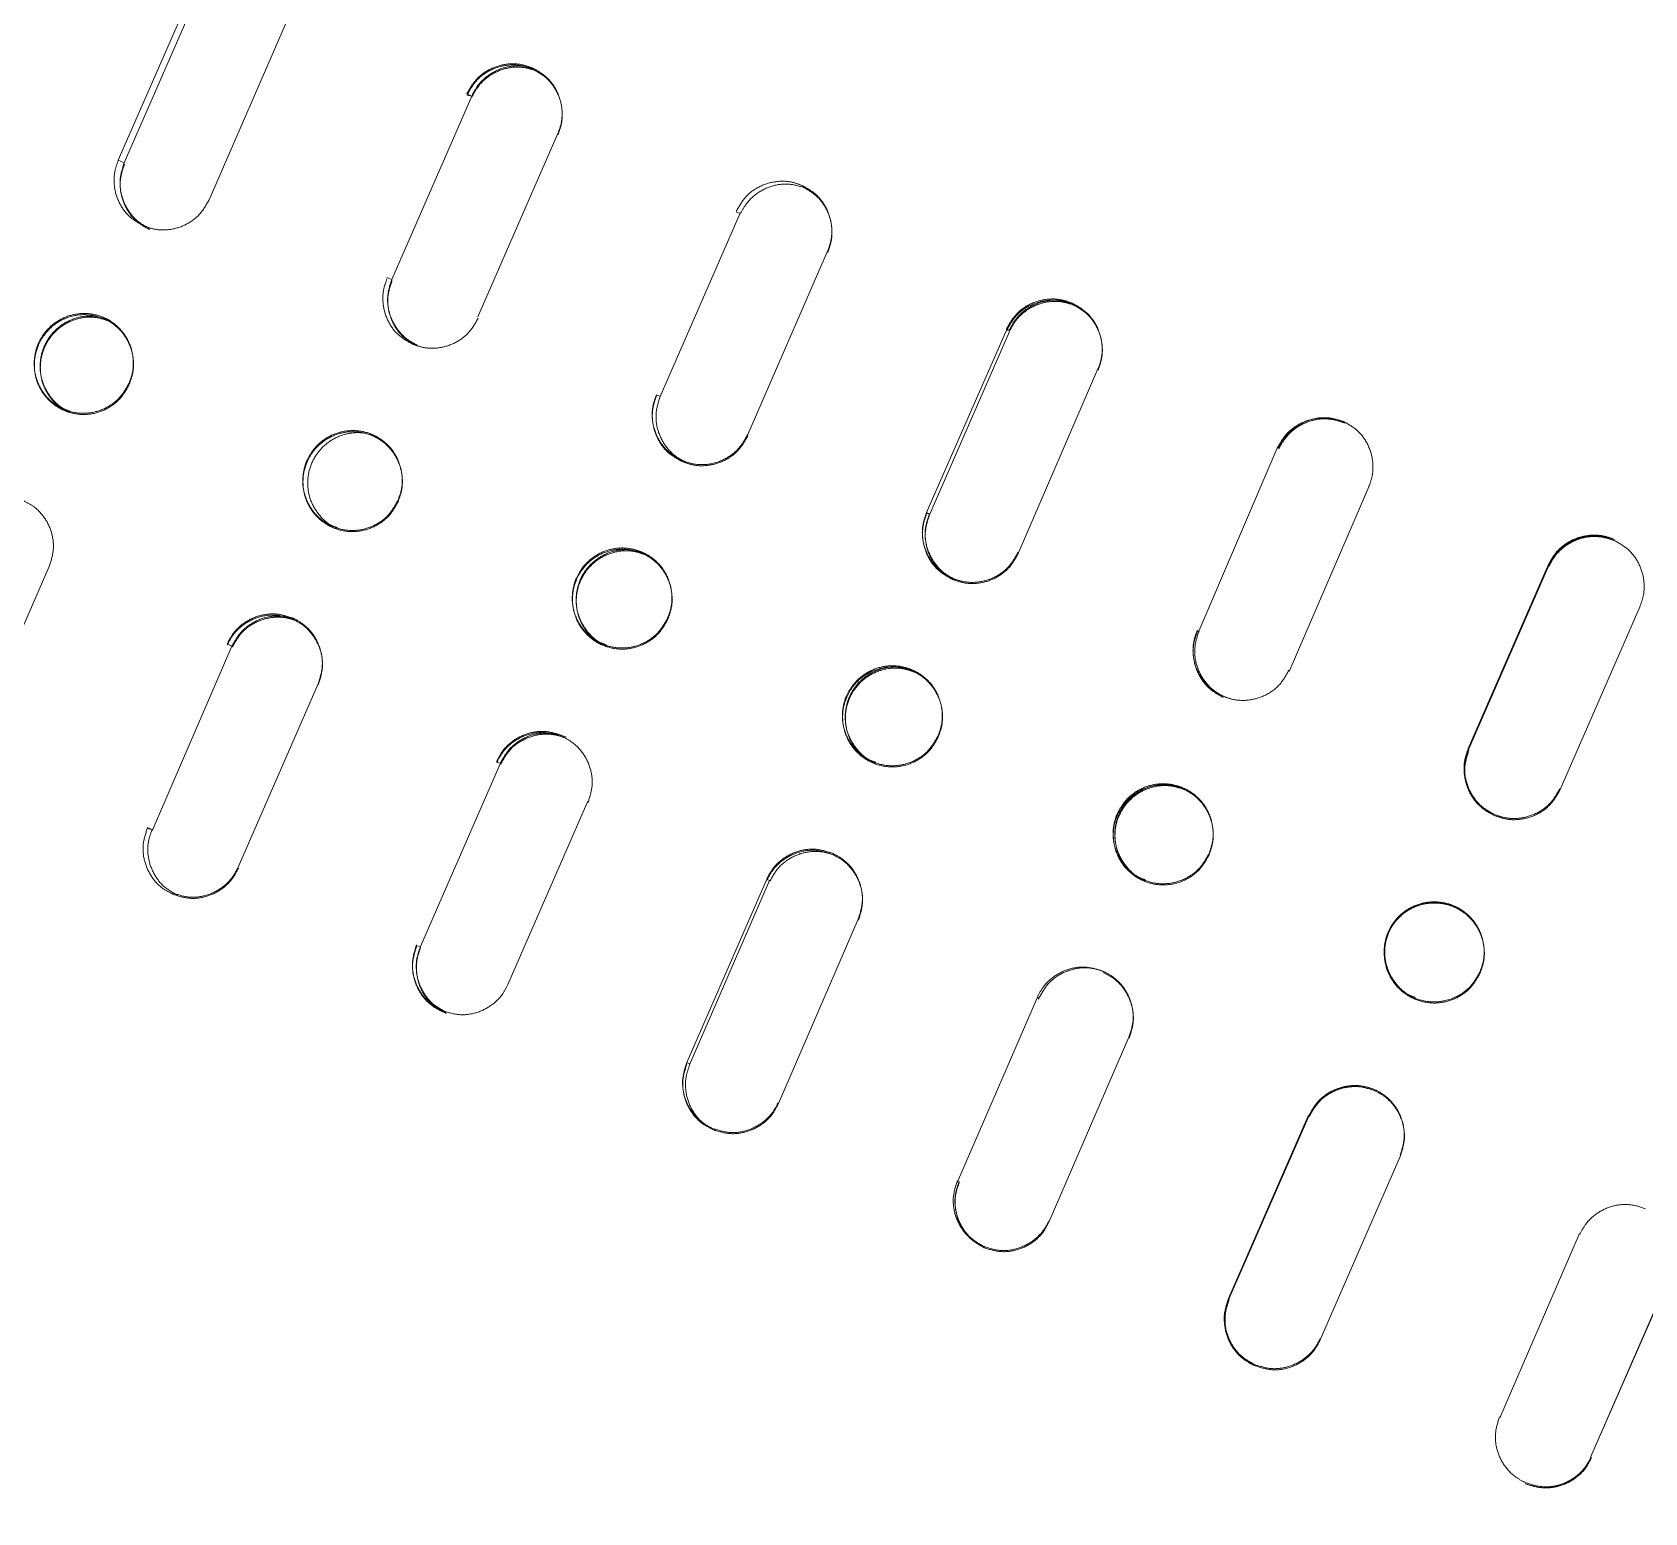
# Model space of a CAD drawing. Header units: millimetres. Extents: x -71377 to 516042, y -145869 to 441446.
# Drawn here: x 177719.3 to 177880.5, y 172124.2 to 172272.2 of the extents above; entities that cross this region are included whole.
import ezdxf

# ---------------------------------------------------------------- set-up
doc = ezdxf.new("R2010")
doc.units = ezdxf.units.MM
doc.header["$LTSCALE"] = 1000
doc.linetypes.add('IMPORT-DASHEDX2 _4_', pattern=[152.4, 101.6, -50.8])
for name, color, linetype, lineweight in [('05', 5, 'IMPORT-DASHEDX2 _4_', 5), ('06', 6, 'Continuous', 5), ('조경라인_dwg', 8, 'Continuous', 5)]:
    doc.layers.add(name, color=color, linetype=linetype, lineweight=lineweight)

# ---------------------------------------------------------------- blocks, each defined once
blk = doc.blocks.new('조경라인_dwg-6847807-지반층 배치도')
at = {"layer": '05'}
for p, q in [((177744.97, 172273.76), (177736.98, 172255.43)), ((177771.86, 172262.04), (177763.86, 172243.71)), ((177798.82, 172250.29), (177790.83, 172231.96)), ((177809.01, 172223.93), (177817, 172242.26)), ((177825.85, 172238.51), (177817.88, 172220.06)), ((177852.92, 172226.71), (177844.95, 172208.26)), ((177713.01, 172200.42), (177721, 172218.76)), ((177870.86, 172218.89), (177870.87, 172218.78)), ((177880.04, 172214.78), (177872.05, 172196.45)), ((177739.89, 172188.7), (177747.88, 172207.04)), ((177766.86, 172176.95), (177774.85, 172195.29)), ((177793.91, 172165.06), (177801.88, 172183.51)), ((177820.98, 172153.26), (177828.95, 172171.71)), ((177848.08, 172141.45), (177856.07, 172159.78)), ((177873.99, 172152.08), (177866.02, 172133.63)), ((177875.19, 172129.63), (177875.14, 172129.65))]:
    blk.add_line(p, q, dxfattribs=at)
at = {"layer": '05', "flags": 128}
for points in [[(177735.92, 172277.6), (177736.5, 172277.45), (177728.51, 172259.12), (177727.91, 172259.38), (177735.9, 172277.71), (177736.5, 172277.45)], [(177762.77, 172265.89), (177763.24, 172265.8), (177762.75, 172266.01)], [(177754.76, 172247.67), (177755.25, 172247.46), (177763.24, 172265.8)], [(177781.7, 172235.93), (177782.09, 172235.77), (177790.08, 172254.1), (177789.71, 172254.15), (177790.08, 172254.1)], [(177808.73, 172224.05), (177808.99, 172224.04), (177808.71, 172224.16), (177816.72, 172242.38), (177816.98, 172242.38), (177816.7, 172242.5)], [(177835.96, 172212.18), (177835.77, 172212.37), (177835.94, 172212.29), (177843.78, 172230.59), (177843.93, 172230.63), (177843.77, 172230.7)], [(177870.92, 172218.87), (177862.93, 172200.53), (177862.87, 172200.56), (177870.86, 172218.89)], [(177738.78, 172211.01), (177739.27, 172210.79), (177731.3, 172192.34)], [(177765.74, 172199.15), (177766.11, 172199.1), (177758.12, 172180.76), (177757.75, 172180.82)], [(177730.81, 172192.56), (177731.28, 172192.46), (177730.79, 172192.67)], [(177785.02, 172169.04), (177784.74, 172169.16), (177792.73, 172187.49), (177793.01, 172187.37), (177785.03, 172168.92)], [(177819.98, 172175.51), (177819.79, 172175.7), (177811.82, 172157.25), (177811.99, 172157.18)], [(177838.91, 172145.44), (177846.95, 172163.87), (177846.89, 172163.89), (177838.9, 172145.56)]]:
    blk.add_lwpolyline(points, dxfattribs=at)
blk.add_lwpolyline([(177883.16, 172148.08), (177875.12, 172129.77), (177883.11, 172148.1)], close=True, dxfattribs=at)
at = {"layer": '05'}
for points, knots in [([(177762.75, 172266.01), (177763.03, 172266.5), (177763.58, 172267.49), (177764.96, 172268.52), (177766.57, 172269.05), (177768.09, 172269.05), (177768.96, 172268.73), (177769.3, 172268.61)], [0, 0, 0, 0, 0.214692, 0.429386, 0.644077, 0.858773, 1, 1, 1, 1]), ([(177762.77, 172265.89), (177763.04, 172266.39), (177763.59, 172267.37), (177764.98, 172268.41), (177766.58, 172268.94), (177768.1, 172268.93), (177768.97, 172268.62), (177769.32, 172268.5)], [0, 0, 0, 0, 0.214692, 0.429386, 0.644077, 0.858773, 1, 1, 1, 1]), ([(177769.79, 172268.4), (177769.26, 172268.57), (177768.19, 172268.91), (177766.48, 172268.72), (177764.95, 172268), (177763.84, 172266.95), (177763.41, 172266.12), (177763.24, 172265.8)], [0, 0, 0, 0, 0.214692, 0.429384, 0.644077, 0.858772, 1, 1, 1, 1]), ([(177769.81, 172268.28), (177769.28, 172268.45), (177768.21, 172268.8), (177766.5, 172268.6), (177764.96, 172267.89), (177763.86, 172266.84), (177763.43, 172266.01), (177763.26, 172265.68)], [0, 0, 0, 0, 0.214692, 0.429384, 0.644077, 0.858772, 1, 1, 1, 1]), ([(177769.3, 172268.61), (177769.79, 172268.34), (177770.77, 172267.79), (177771.79, 172266.4), (177772.31, 172264.79), (177772.3, 172263.27), (177771.98, 172262.39), (177771.86, 172262.04)], [0, 0, 0, 0, 0.214691, 0.429383, 0.644077, 0.858772, 1, 1, 1, 1]), ([(177769.32, 172268.5), (177769.81, 172268.22), (177770.79, 172267.67), (177771.81, 172266.29), (177772.33, 172264.68), (177772.31, 172263.15), (177772, 172262.28), (177771.87, 172261.93)], [0, 0, 0, 0, 0.214691, 0.429383, 0.644077, 0.858772, 1, 1, 1, 1]), ([(177730.45, 172252.82), (177729.96, 172253.09), (177728.98, 172253.64), (177727.97, 172255.02), (177727.45, 172256.63), (177727.47, 172258.16), (177727.78, 172259.03), (177727.91, 172259.38)], [0, 0, 0, 0, 0.214692, 0.429384, 0.644077, 0.858772, 1, 1, 1, 1]), ([(177728.51, 172259.12), (177728.33, 172258.58), (177727.98, 172257.51), (177728.17, 172255.79), (177728.87, 172254.25), (177729.9, 172253.15), (177730.72, 172252.73), (177731.04, 172252.56)], [0, 0, 0, 0, 0.214695, 0.429386, 0.64408, 0.858773, 1, 1, 1, 1]), ([(177728.52, 172259), (177728.35, 172258.47), (177728, 172257.39), (177728.18, 172255.68), (177728.88, 172254.14), (177729.92, 172253.03), (177730.74, 172252.61), (177731.06, 172252.44)], [0, 0, 0, 0, 0.214695, 0.429386, 0.64408, 0.858773, 1, 1, 1, 1]), ([(177789.69, 172254.27), (177789.97, 172254.76), (177790.52, 172255.75), (177791.9, 172256.78), (177793.51, 172257.31), (177795.04, 172257.3), (177795.91, 172256.99), (177796.25, 172256.86)], [0, 0, 0, 0, 0.214691, 0.429387, 0.644078, 0.858774, 1, 1, 1, 1]), ([(177796.66, 172256.58), (177796.12, 172256.75), (177795.05, 172257.1), (177793.34, 172256.91), (177791.8, 172256.19), (177790.69, 172255.14), (177790.26, 172254.31), (177790.09, 172253.99)], [0, 0, 0, 0, 0.214692, 0.429384, 0.644077, 0.858772, 1, 1, 1, 1]), ([(177796.25, 172256.86), (177796.75, 172256.59), (177797.73, 172256.04), (177798.75, 172254.65), (177799.28, 172253.04), (177799.26, 172251.51), (177798.95, 172250.64), (177798.82, 172250.29)], [0, 0, 0, 0, 0.214692, 0.429384, 0.644077, 0.858772, 1, 1, 1, 1]), ([(177796.27, 172256.75), (177796.76, 172256.47), (177797.74, 172255.93), (177798.77, 172254.54), (177799.29, 172252.93), (177799.28, 172251.4), (177798.96, 172250.52), (177798.84, 172250.17)], [0, 0, 0, 0, 0.214692, 0.429384, 0.644077, 0.858772, 1, 1, 1, 1]), ([(177736.98, 172255.43), (177736.71, 172254.93), (177736.16, 172253.94), (177734.77, 172252.91), (177733.17, 172252.38), (177731.66, 172252.38), (177730.79, 172252.7), (177730.45, 172252.82)], [0, 0, 0, 0, 0.214695, 0.429385, 0.64408, 0.858772, 1, 1, 1, 1]), ([(177757.33, 172240.99), (177756.84, 172241.27), (177755.86, 172241.81), (177754.84, 172243.2), (177754.32, 172244.81), (177754.34, 172246.34), (177754.65, 172247.21), (177754.78, 172247.56)], [0, 0, 0, 0, 0.214692, 0.429385, 0.644078, 0.858772, 1, 1, 1, 1]), ([(177755.25, 172247.46), (177755.08, 172246.92), (177754.73, 172245.85), (177754.92, 172244.13), (177755.62, 172242.59), (177756.66, 172241.49), (177757.48, 172241.06), (177757.81, 172240.89)], [0, 0, 0, 0, 0.214695, 0.429386, 0.644081, 0.858773, 1, 1, 1, 1]), ([(177755.27, 172247.35), (177755.1, 172246.81), (177754.75, 172245.73), (177754.93, 172244.02), (177755.64, 172242.48), (177756.68, 172241.37), (177757.5, 172240.95), (177757.82, 172240.78)], [0, 0, 0, 0, 0.214695, 0.429386, 0.644081, 0.858773, 1, 1, 1, 1]), ([(177816.7, 172242.5), (177816.98, 172242.99), (177817.53, 172243.98), (177818.92, 172245.01), (177820.53, 172245.54), (177822.05, 172245.53), (177822.93, 172245.21), (177823.27, 172245.09)], [0, 0, 0, 0, 0.214692, 0.429386, 0.644078, 0.858774, 1, 1, 1, 1]), ([(177816.72, 172242.38), (177817, 172242.87), (177817.55, 172243.86), (177818.93, 172244.89), (177820.55, 172245.42), (177822.07, 172245.41), (177822.94, 172245.1), (177823.29, 172244.97)], [0, 0, 0, 0, 0.214692, 0.429386, 0.644078, 0.858774, 1, 1, 1, 1]), ([(177823.55, 172244.97), (177823.01, 172245.14), (177821.94, 172245.49), (177820.23, 172245.29), (177818.69, 172244.58), (177817.58, 172243.53), (177817.15, 172242.7), (177816.98, 172242.38)], [0, 0, 0, 0, 0.214692, 0.429384, 0.644077, 0.858772, 1, 1, 1, 1]), ([(177823.57, 172244.85), (177823.03, 172245.02), (177821.96, 172245.37), (177820.24, 172245.18), (177818.7, 172244.47), (177817.59, 172243.42), (177817.17, 172242.59), (177817, 172242.26)], [0, 0, 0, 0, 0.214692, 0.429384, 0.644077, 0.858772, 1, 1, 1, 1]), ([(177823.27, 172245.09), (177823.77, 172244.81), (177824.75, 172244.26), (177825.78, 172242.88), (177826.3, 172241.26), (177826.29, 172239.73), (177825.98, 172238.86), (177825.85, 172238.51)], [0, 0, 0, 0, 0.214693, 0.429385, 0.644077, 0.858772, 1, 1, 1, 1]), ([(177823.29, 172244.97), (177823.78, 172244.7), (177824.77, 172244.15), (177825.79, 172242.76), (177826.32, 172241.15), (177826.31, 172239.62), (177825.99, 172238.74), (177825.87, 172238.39)], [0, 0, 0, 0, 0.214693, 0.429385, 0.644077, 0.858772, 1, 1, 1, 1]), ([(177719.92, 172241.05), (177720.07, 172241.4), (177720.55, 172242.23), (177721.66, 172243.28), (177723.21, 172243.99), (177724.9, 172244.14), (177726.54, 172243.72), (177727.94, 172242.77), (177728.96, 172241.41), (177729.45, 172239.78), (177729.42, 172238.28), (177729.11, 172237.42), (177728.99, 172237.09)], [0.5, 0.5, 0.5, 0.5, 0.5368857, 0.590574, 0.6442621, 0.6979511, 0.7516398, 0.805328, 0.8590165, 0.9127046, 0.966394, 1, 1, 1, 1]), ([(177719.94, 172240.93), (177720.09, 172241.28), (177720.57, 172242.11), (177721.68, 172243.17), (177723.22, 172243.87), (177724.91, 172244.02), (177726.55, 172243.6), (177727.96, 172242.66), (177728.97, 172241.29), (177729.47, 172239.67), (177729.44, 172238.16), (177729.13, 172237.31), (177729.01, 172236.98)], [0.5, 0.5, 0.5, 0.5, 0.5368857, 0.590574, 0.6442621, 0.6979511, 0.7516398, 0.805328, 0.8590165, 0.9127046, 0.966394, 1, 1, 1, 1]), ([(177723.08, 172234.28), (177722.89, 172234.34), (177722.19, 172234.58), (177721.21, 172235.51), (177720.33, 172236.95), (177720, 172238.63), (177720.24, 172240.32), (177721.02, 172241.84), (177722.26, 172243.02), (177723.8, 172243.72), (177725.49, 172243.9), (177726.53, 172243.55), (177727.05, 172243.38)], [0, 0, 0, 0, 0.036868, 0.144259, 0.251651, 0.359043, 0.466435, 0.573828, 0.68122, 0.788611, 0.896004, 1, 1, 1, 1]), ([(177723.09, 172234.17), (177722.91, 172234.23), (177722.2, 172234.46), (177721.22, 172235.4), (177720.35, 172236.83), (177720.02, 172238.51), (177720.26, 172240.2), (177721.04, 172241.73), (177722.27, 172242.91), (177723.82, 172243.61), (177725.51, 172243.79), (177726.55, 172243.44), (177727.06, 172243.27)], [0, 0, 0, 0, 0.036868, 0.144259, 0.251651, 0.359043, 0.466435, 0.573828, 0.68122, 0.788611, 0.896004, 1, 1, 1, 1]), ([(177763.88, 172243.59), (177763.61, 172243.1), (177763.06, 172242.11), (177761.67, 172241.08), (177760.07, 172240.55), (177758.55, 172240.56), (177757.68, 172240.87), (177757.33, 172240.99)], [0, 0, 0, 0, 0.214695, 0.429386, 0.64408, 0.858774, 1, 1, 1, 1]), ([(177728.99, 172237.09), (177728.71, 172236.6), (177728.16, 172235.61), (177726.78, 172234.58), (177725.18, 172234.04), (177723.48, 172234.07), (177721.9, 172234.66), (177720.6, 172235.75), (177719.74, 172237.21), (177719.41, 172238.89), (177719.59, 172240.19), (177719.85, 172240.88), (177719.92, 172241.05)], [0, 0, 0, 0, 0.0536882, 0.1073771, 0.1610654, 0.2147544, 0.2684431, 0.3221314, 0.3758196, 0.4295084, 0.4831969, 0.5, 0.5, 0.5, 0.5]), ([(177729.01, 172236.98), (177728.73, 172236.48), (177728.18, 172235.5), (177726.8, 172234.46), (177725.2, 172233.92), (177723.5, 172233.95), (177721.91, 172234.55), (177720.61, 172235.64), (177719.75, 172237.1), (177719.42, 172238.77), (177719.61, 172240.08), (177719.87, 172240.77), (177719.94, 172240.93)], [0, 0, 0, 0, 0.0536882, 0.1073771, 0.1610654, 0.2147544, 0.2684431, 0.3221314, 0.3758196, 0.4295084, 0.4831969, 0.5, 0.5, 0.5, 0.5]), ([(177784.27, 172229.36), (177783.78, 172229.64), (177782.8, 172230.18), (177781.77, 172231.57), (177781.25, 172233.18), (177781.26, 172234.71), (177781.58, 172235.59), (177781.7, 172235.93)], [0, 0, 0, 0, 0.214693, 0.429384, 0.644077, 0.858772, 1, 1, 1, 1]), ([(177784.29, 172229.25), (177783.79, 172229.52), (177782.81, 172230.07), (177781.79, 172231.46), (177781.26, 172233.07), (177781.28, 172234.6), (177781.6, 172235.47), (177781.72, 172235.82)], [0, 0, 0, 0, 0.214693, 0.429384, 0.644077, 0.858772, 1, 1, 1, 1]), ([(177782.09, 172235.77), (177781.91, 172235.23), (177781.57, 172234.15), (177781.75, 172232.44), (177782.46, 172230.9), (177783.5, 172229.79), (177784.33, 172229.36), (177784.65, 172229.19)], [0, 0, 0, 0, 0.214695, 0.429386, 0.64408, 0.858773, 1, 1, 1, 1]), ([(177843.78, 172230.59), (177844.06, 172231.08), (177844.61, 172232.07), (177846, 172233.1), (177847.61, 172233.63), (177849.14, 172233.62), (177850.01, 172233.3), (177850.36, 172233.18)], [0, 0, 0, 0, 0.214691, 0.429386, 0.644079, 0.858774, 1, 1, 1, 1]), ([(177850.51, 172233.22), (177849.97, 172233.39), (177848.9, 172233.74), (177847.18, 172233.55), (177845.64, 172232.83), (177844.53, 172231.78), (177844.1, 172230.96), (177843.93, 172230.63)], [0, 0, 0, 0, 0.214691, 0.429384, 0.644077, 0.858772, 1, 1, 1, 1]), ([(177746.77, 172229.34), (177746.93, 172229.7), (177747.41, 172230.52), (177748.51, 172231.58), (177750.07, 172232.28), (177751.76, 172232.43), (177753.41, 172232.01), (177754.82, 172231.06), (177755.84, 172229.69), (177756.34, 172228.07), (177756.31, 172226.56), (177755.99, 172225.7), (177755.87, 172225.37)], [0.5, 0.5, 0.5, 0.5, 0.5368857, 0.5905739, 0.6442622, 0.6979512, 0.7516397, 0.8053281, 0.8590166, 0.9127045, 0.966394, 1, 1, 1, 1]), ([(177746.79, 172229.23), (177746.94, 172229.58), (177747.42, 172230.41), (177748.53, 172231.46), (177750.08, 172232.17), (177751.78, 172232.32), (177753.42, 172231.89), (177754.83, 172230.94), (177755.85, 172229.58), (177756.35, 172227.95), (177756.32, 172226.45), (177756.01, 172225.59), (177755.89, 172225.26)], [0.5, 0.5, 0.5, 0.5, 0.5368857, 0.5905739, 0.6442622, 0.6979512, 0.7516397, 0.8053281, 0.8590166, 0.9127045, 0.966394, 1, 1, 1, 1]), ([(177749.84, 172222.62), (177749.66, 172222.68), (177748.94, 172222.92), (177747.96, 172223.85), (177747.08, 172225.29), (177746.75, 172226.97), (177746.99, 172228.66), (177747.77, 172230.18), (177749.01, 172231.37), (177750.56, 172232.06), (177752.25, 172232.24), (177753.29, 172231.89), (177753.81, 172231.72)], [0, 0, 0, 0, 0.036868, 0.144259, 0.251651, 0.359043, 0.466436, 0.573828, 0.68122, 0.788611, 0.896004, 1, 1, 1, 1]), ([(177850.53, 172233.1), (177849.99, 172233.28), (177848.92, 172233.62), (177847.2, 172233.43), (177845.66, 172232.72), (177844.55, 172231.67), (177844.12, 172230.84), (177843.95, 172230.51)], [0, 0, 0, 0, 0.214691, 0.429384, 0.644077, 0.858772, 1, 1, 1, 1]), ([(177850.34, 172233.29), (177850.83, 172233.02), (177851.82, 172232.47), (177852.85, 172231.08), (177853.38, 172229.46), (177853.36, 172227.93), (177853.05, 172227.06), (177852.92, 172226.71)], [0, 0, 0, 0, 0.214692, 0.429384, 0.644077, 0.858772, 1, 1, 1, 1]), ([(177790.83, 172231.96), (177790.56, 172231.46), (177790.01, 172230.48), (177788.62, 172229.45), (177787.01, 172228.91), (177785.49, 172228.92), (177784.61, 172229.24), (177784.27, 172229.36)], [0, 0, 0, 0, 0.214695, 0.429385, 0.64408, 0.858773, 1, 1, 1, 1]), ([(177790.85, 172231.84), (177790.57, 172231.35), (177790.02, 172230.36), (177788.64, 172229.33), (177787.03, 172228.8), (177785.5, 172228.81), (177784.63, 172229.12), (177784.29, 172229.25)], [0, 0, 0, 0, 0.214695, 0.429385, 0.64408, 0.858773, 1, 1, 1, 1]), ([(177755.87, 172225.37), (177755.6, 172224.88), (177755.05, 172223.89), (177753.67, 172222.86), (177752.06, 172222.32), (177750.35, 172222.36), (177748.76, 172222.95), (177747.46, 172224.04), (177746.59, 172225.51), (177746.26, 172227.18), (177746.44, 172228.49), (177746.7, 172229.18), (177746.77, 172229.34)], [0, 0, 0, 0, 0.0536882, 0.1073772, 0.1610656, 0.2147547, 0.2684431, 0.3221316, 0.3758198, 0.4295084, 0.4831969, 0.5, 0.5, 0.5, 0.5]), ([(177755.89, 172225.26), (177755.62, 172224.77), (177755.07, 172223.78), (177753.68, 172222.75), (177752.07, 172222.21), (177750.37, 172222.24), (177748.78, 172222.84), (177747.48, 172223.93), (177746.61, 172225.39), (177746.28, 172227.07), (177746.46, 172228.37), (177746.72, 172229.07), (177746.79, 172229.23)], [0, 0, 0, 0, 0.0536882, 0.1073772, 0.1610656, 0.2147547, 0.2684431, 0.3221316, 0.3758198, 0.4295084, 0.4831969, 0.5, 0.5, 0.5, 0.5]), ([(177721, 172218.76), (177721.17, 172219.29), (177721.52, 172220.37), (177721.34, 172222.08), (177720.64, 172223.62), (177719.6, 172224.73), (177718.78, 172225.15), (177718.46, 172225.32)], [0, 0, 0, 0, 0.214691, 0.429386, 0.644078, 0.858772, 1, 1, 1, 1]), ([(177811.29, 172217.59), (177810.8, 172217.86), (177809.81, 172218.41), (177808.79, 172219.8), (177808.26, 172221.41), (177808.27, 172222.94), (177808.59, 172223.81), (177808.71, 172224.16)], [0, 0, 0, 0, 0.214691, 0.429385, 0.644077, 0.858772, 1, 1, 1, 1]), ([(177811.31, 172217.47), (177810.81, 172217.75), (177809.83, 172218.29), (177808.8, 172219.68), (177808.28, 172221.3), (177808.29, 172222.82), (177808.61, 172223.7), (177808.73, 172224.05)], [0, 0, 0, 0, 0.214691, 0.429385, 0.644077, 0.858772, 1, 1, 1, 1]), ([(177808.99, 172224.04), (177808.82, 172223.5), (177808.47, 172222.43), (177808.66, 172220.71), (177809.37, 172219.17), (177810.41, 172218.06), (177811.24, 172217.63), (177811.57, 172217.46)], [0, 0, 0, 0, 0.214694, 0.429386, 0.64408, 0.858772, 1, 1, 1, 1]), ([(177809.01, 172223.93), (177808.83, 172223.39), (177808.48, 172222.31), (177808.67, 172220.6), (177809.38, 172219.06), (177810.43, 172217.95), (177811.25, 172217.52), (177811.58, 172217.35)], [0, 0, 0, 0, 0.214694, 0.429386, 0.64408, 0.858772, 1, 1, 1, 1]), ([(177870.86, 172218.89), (177871.13, 172219.39), (177871.68, 172220.37), (177873.07, 172221.4), (177874.69, 172221.93), (177876.22, 172221.92), (177877.09, 172221.61), (177877.44, 172221.48)], [0, 0, 0, 0, 0.214691, 0.429386, 0.644077, 0.858771, 1, 1, 1, 1]), ([(177870.87, 172218.78), (177871.15, 172219.27), (177871.7, 172220.26), (177873.09, 172221.29), (177874.7, 172221.82), (177876.23, 172221.81), (177877.11, 172221.49), (177877.46, 172221.37)], [0, 0, 0, 0, 0.214691, 0.429386, 0.644077, 0.858771, 1, 1, 1, 1]), ([(177877.5, 172221.45), (177876.96, 172221.63), (177875.89, 172221.98), (177874.17, 172221.78), (177872.63, 172221.07), (177871.52, 172220.02), (177871.09, 172219.2), (177870.92, 172218.87)], [0, 0, 0, 0, 0.214693, 0.429384, 0.644078, 0.858772, 1, 1, 1, 1]), ([(177877.52, 172221.34), (177876.98, 172221.51), (177875.9, 172221.86), (177874.19, 172221.67), (177872.64, 172220.96), (177871.53, 172219.91), (177871.1, 172219.08), (177870.94, 172218.75)], [0, 0, 0, 0, 0.214693, 0.429384, 0.644078, 0.858772, 1, 1, 1, 1]), ([(177877.46, 172221.37), (177877.95, 172221.09), (177878.93, 172220.54), (177879.96, 172219.15), (177880.49, 172217.54), (177880.48, 172216.01), (177880.17, 172215.13), (177880.04, 172214.78)], [0, 0, 0, 0, 0.214693, 0.429383, 0.644078, 0.858772, 1, 1, 1, 1]), ([(177776.68, 172210.92), (177776.5, 172210.98), (177775.79, 172211.22), (177774.8, 172212.15), (177773.92, 172213.59), (177773.59, 172215.28), (177773.82, 172216.97), (177774.6, 172218.49), (177775.84, 172219.67), (177777.39, 172220.36), (177779.09, 172220.54), (177780.14, 172220.19), (177780.66, 172220.02)], [0, 0, 0, 0, 0.036868, 0.144259, 0.251651, 0.359044, 0.466435, 0.573828, 0.68122, 0.788611, 0.896004, 1, 1, 1, 1]), ([(177776.7, 172210.8), (177776.52, 172210.87), (177775.81, 172211.1), (177774.82, 172212.04), (177773.94, 172213.48), (177773.6, 172215.16), (177773.84, 172216.85), (177774.62, 172218.37), (177775.86, 172219.56), (177777.41, 172220.25), (177779.11, 172220.43), (177780.16, 172220.08), (177780.67, 172219.9)], [0, 0, 0, 0, 0.036868, 0.144259, 0.251651, 0.359044, 0.466435, 0.573828, 0.68122, 0.788611, 0.896004, 1, 1, 1, 1]), ([(177773.71, 172217.6), (177773.87, 172217.95), (177774.35, 172218.78), (177775.46, 172219.84), (177777.01, 172220.54), (177778.71, 172220.69), (177780.36, 172220.26), (177781.78, 172219.31), (177782.8, 172217.94), (177783.3, 172216.32), (177783.27, 172214.81), (177782.96, 172213.95), (177782.84, 172213.62)], [0.5, 0.5, 0.5, 0.5, 0.5368856, 0.5905739, 0.6442619, 0.697951, 0.75164, 0.8053281, 0.8590164, 0.9127045, 0.9663941, 1, 1, 1, 1]), ([(177773.73, 172217.49), (177773.89, 172217.84), (177774.36, 172218.67), (177775.47, 172219.72), (177777.03, 172220.42), (177778.73, 172220.57), (177780.38, 172220.14), (177781.79, 172219.2), (177782.81, 172217.83), (177783.32, 172216.2), (177783.29, 172214.69), (177782.98, 172213.84), (177782.86, 172213.51)], [0.5, 0.5, 0.5, 0.5, 0.5368856, 0.5905739, 0.6442619, 0.697951, 0.75164, 0.8053281, 0.8590164, 0.9127045, 0.9663941, 1, 1, 1, 1]), ([(177817.86, 172220.18), (177817.59, 172219.68), (177817.03, 172218.7), (177815.65, 172217.67), (177814.04, 172217.14), (177812.51, 172217.15), (177811.64, 172217.46), (177811.29, 172217.59)], [0, 0, 0, 0, 0.214695, 0.429386, 0.64408, 0.858774, 1, 1, 1, 1]), ([(177817.88, 172220.06), (177817.6, 172219.57), (177817.05, 172218.58), (177815.66, 172217.55), (177814.05, 172217.02), (177812.53, 172217.03), (177811.65, 172217.35), (177811.31, 172217.47)], [0, 0, 0, 0, 0.214695, 0.429386, 0.64408, 0.858774, 1, 1, 1, 1]), ([(177782.84, 172213.62), (177782.57, 172213.13), (177782.02, 172212.14), (177780.63, 172211.11), (177779.02, 172210.57), (177777.31, 172210.61), (177775.72, 172211.21), (177774.41, 172212.3), (177773.54, 172213.77), (177773.2, 172215.44), (177773.38, 172216.75), (177773.64, 172217.44), (177773.71, 172217.6)], [0, 0, 0, 0, 0.0536881, 0.1073771, 0.1610654, 0.2147545, 0.268443, 0.3221312, 0.3758196, 0.4295083, 0.4831968, 0.5, 0.5, 0.5, 0.5]), ([(177782.86, 172213.51), (177782.58, 172213.01), (177782.03, 172212.03), (177780.65, 172211), (177779.03, 172210.46), (177777.33, 172210.49), (177775.73, 172211.09), (177774.43, 172212.18), (177773.55, 172213.65), (177773.22, 172215.33), (177773.4, 172216.63), (177773.66, 172217.32), (177773.73, 172217.49)], [0, 0, 0, 0, 0.0536881, 0.1073771, 0.1610654, 0.2147545, 0.268443, 0.3221312, 0.3758196, 0.4295083, 0.4831968, 0.5, 0.5, 0.5, 0.5]), ([(177745.33, 172213.61), (177744.8, 172213.78), (177743.73, 172214.12), (177742.02, 172213.93), (177740.48, 172213.21), (177739.38, 172212.16), (177738.95, 172211.33), (177738.78, 172211.01)], [0, 0, 0, 0, 0.214691, 0.429385, 0.644077, 0.858772, 1, 1, 1, 1]), ([(177745.35, 172213.49), (177744.81, 172213.66), (177743.74, 172214.01), (177742.04, 172213.81), (177740.5, 172213.1), (177739.39, 172212.05), (177738.97, 172211.22), (177738.8, 172210.89)], [0, 0, 0, 0, 0.214691, 0.429385, 0.644077, 0.858772, 1, 1, 1, 1]), ([(177739.27, 172210.79), (177739.55, 172211.29), (177740.1, 172212.27), (177741.48, 172213.3), (177743.09, 172213.84), (177744.61, 172213.83), (177745.48, 172213.52), (177745.82, 172213.39)], [0, 0, 0, 0, 0.214691, 0.429386, 0.644079, 0.858773, 1, 1, 1, 1]), ([(177739.29, 172210.68), (177739.56, 172211.17), (177740.11, 172212.16), (177741.5, 172213.19), (177743.1, 172213.72), (177744.62, 172213.71), (177745.49, 172213.4), (177745.84, 172213.28)], [0, 0, 0, 0, 0.214691, 0.429386, 0.644079, 0.858773, 1, 1, 1, 1]), ([(177747.88, 172207.04), (177748.06, 172207.58), (177748.41, 172208.65), (177748.22, 172210.37), (177747.52, 172211.91), (177746.48, 172213.01), (177745.65, 172213.44), (177745.33, 172213.61)], [0, 0, 0, 0, 0.214692, 0.429386, 0.644079, 0.858774, 1, 1, 1, 1]), ([(177747.9, 172206.92), (177748.07, 172207.46), (177748.42, 172208.54), (177748.24, 172210.25), (177747.53, 172211.79), (177746.49, 172212.9), (177745.67, 172213.32), (177745.35, 172213.49)], [0, 0, 0, 0, 0.214692, 0.429386, 0.644079, 0.858774, 1, 1, 1, 1]), ([(177838.36, 172205.79), (177837.86, 172206.06), (177836.88, 172206.61), (177835.85, 172208), (177835.32, 172209.62), (177835.33, 172211.14), (177835.65, 172212.02), (177835.77, 172212.37)], [0, 0, 0, 0, 0.214692, 0.429384, 0.644077, 0.858772, 1, 1, 1, 1]), ([(177838.37, 172205.67), (177837.88, 172205.95), (177836.89, 172206.5), (177835.87, 172207.89), (177835.34, 172209.5), (177835.35, 172211.03), (177835.67, 172211.91), (177835.79, 172212.25)], [0, 0, 0, 0, 0.214692, 0.429384, 0.644077, 0.858772, 1, 1, 1, 1]), ([(177835.94, 172212.29), (177835.77, 172211.76), (177835.42, 172210.68), (177835.61, 172208.96), (177836.32, 172207.42), (177837.37, 172206.31), (177838.2, 172205.88), (177838.52, 172205.72)], [0, 0, 0, 0, 0.214695, 0.429387, 0.64408, 0.858774, 1, 1, 1, 1]), ([(177803.6, 172199.19), (177803.41, 172199.25), (177802.7, 172199.49), (177801.71, 172200.43), (177800.82, 172201.87), (177800.49, 172203.55), (177800.72, 172205.24), (177801.5, 172206.76), (177802.75, 172207.95), (177804.3, 172208.64), (177806, 172208.81), (177807.05, 172208.46), (177807.57, 172208.29)], [0, 0, 0, 0, 0.036867, 0.144259, 0.251651, 0.359043, 0.466435, 0.573828, 0.681219, 0.78861, 0.896004, 1, 1, 1, 1]), ([(177803.61, 172199.08), (177803.43, 172199.14), (177802.72, 172199.37), (177801.73, 172200.31), (177800.84, 172201.75), (177800.51, 172203.44), (177800.74, 172205.13), (177801.52, 172206.65), (177802.76, 172207.83), (177804.32, 172208.52), (177806.01, 172208.7), (177807.07, 172208.35), (177807.58, 172208.17)], [0, 0, 0, 0, 0.036867, 0.144259, 0.251651, 0.359043, 0.466435, 0.573828, 0.681219, 0.78861, 0.896004, 1, 1, 1, 1]), ([(177800.72, 172205.83), (177800.88, 172206.18), (177801.36, 172207.01), (177802.47, 172208.06), (177804.03, 172208.77), (177805.73, 172208.91), (177807.38, 172208.48), (177808.8, 172207.53), (177809.82, 172206.16), (177810.33, 172204.54), (177810.3, 172203.03), (177809.99, 172202.17), (177809.87, 172201.84)], [0.5, 0.5, 0.5, 0.5, 0.5368857, 0.5905742, 0.6442622, 0.6979513, 0.7516398, 0.8053279, 0.8590163, 0.9127046, 0.966394, 1, 1, 1, 1]), ([(177800.74, 172205.71), (177800.9, 172206.07), (177801.37, 172206.89), (177802.49, 172207.95), (177804.04, 172208.65), (177805.75, 172208.8), (177807.4, 172208.37), (177808.82, 172207.42), (177809.84, 172206.05), (177810.35, 172204.42), (177810.32, 172202.91), (177810.01, 172202.06), (177809.89, 172201.73)], [0.5, 0.5, 0.5, 0.5, 0.5368857, 0.5905742, 0.6442622, 0.6979513, 0.7516398, 0.8053279, 0.8590163, 0.9127046, 0.966394, 1, 1, 1, 1]), ([(177844.93, 172208.38), (177844.66, 172207.88), (177844.11, 172206.9), (177842.72, 172205.87), (177841.11, 172205.34), (177839.58, 172205.35), (177838.7, 172205.66), (177838.36, 172205.79)], [0, 0, 0, 0, 0.214695, 0.429386, 0.644081, 0.858774, 1, 1, 1, 1]), ([(177809.87, 172201.84), (177809.59, 172201.35), (177809.04, 172200.36), (177807.66, 172199.33), (177806.04, 172198.8), (177804.33, 172198.83), (177802.73, 172199.43), (177801.42, 172200.52), (177800.55, 172201.99), (177800.21, 172203.67), (177800.39, 172204.98), (177800.65, 172205.67), (177800.72, 172205.83)], [0, 0, 0, 0, 0.0536882, 0.1073771, 0.1610655, 0.2147547, 0.2684433, 0.3221314, 0.3758195, 0.4295084, 0.4831969, 0.5, 0.5, 0.5, 0.5]), ([(177809.89, 172201.73), (177809.61, 172201.23), (177809.06, 172200.25), (177807.67, 172199.22), (177806.06, 172198.68), (177804.35, 172198.72), (177802.75, 172199.31), (177801.44, 172200.41), (177800.57, 172201.88), (177800.23, 172203.55), (177800.41, 172204.86), (177800.67, 172205.55), (177800.74, 172205.71)], [0, 0, 0, 0, 0.0536882, 0.1073771, 0.1610655, 0.2147547, 0.2684433, 0.3221314, 0.3758195, 0.4295084, 0.4831969, 0.5, 0.5, 0.5, 0.5]), ([(177772.28, 172201.86), (177771.75, 172202.03), (177770.68, 172202.38), (177768.97, 172202.18), (177767.43, 172201.47), (177766.32, 172200.42), (177765.89, 172199.59), (177765.72, 172199.26)], [0, 0, 0, 0, 0.214692, 0.429384, 0.644077, 0.858772, 1, 1, 1, 1]), ([(177772.3, 172201.74), (177771.76, 172201.92), (177770.69, 172202.26), (177768.98, 172202.07), (177767.44, 172201.36), (177766.34, 172200.31), (177765.91, 172199.48), (177765.74, 172199.15)], [0, 0, 0, 0, 0.214692, 0.429384, 0.644077, 0.858772, 1, 1, 1, 1]), ([(177766.11, 172199.1), (177766.38, 172199.59), (177766.93, 172200.58), (177768.32, 172201.61), (177769.93, 172202.14), (177771.45, 172202.13), (177772.32, 172201.82), (177772.67, 172201.69)], [0, 0, 0, 0, 0.214692, 0.429386, 0.644078, 0.858774, 1, 1, 1, 1]), ([(177766.12, 172198.98), (177766.4, 172199.48), (177766.95, 172200.46), (177768.33, 172201.49), (177769.94, 172202.03), (177771.47, 172202.02), (177772.34, 172201.7), (177772.68, 172201.58)], [0, 0, 0, 0, 0.214692, 0.429386, 0.644078, 0.858774, 1, 1, 1, 1]), ([(177774.87, 172195.17), (177775.04, 172195.71), (177775.39, 172196.78), (177775.2, 172198.5), (177774.49, 172200.04), (177773.45, 172201.15), (177772.63, 172201.58), (177772.3, 172201.74)], [0, 0, 0, 0, 0.214691, 0.429386, 0.644078, 0.858773, 1, 1, 1, 1]), ([(177865.45, 172193.98), (177864.96, 172194.25), (177863.97, 172194.81), (177862.94, 172196.19), (177862.41, 172197.81), (177862.43, 172199.34), (177862.74, 172200.21), (177862.87, 172200.56)], [0, 0, 0, 0, 0.214694, 0.429384, 0.644078, 0.858772, 1, 1, 1, 1]), ([(177865.47, 172193.86), (177864.98, 172194.14), (177863.99, 172194.69), (177862.96, 172196.08), (177862.43, 172197.69), (177862.44, 172199.22), (177862.76, 172200.1), (177862.88, 172200.45)], [0, 0, 0, 0, 0.214694, 0.429384, 0.644078, 0.858772, 1, 1, 1, 1]), ([(177862.93, 172200.53), (177862.75, 172200), (177862.41, 172198.92), (177862.6, 172197.2), (177863.31, 172195.66), (177864.36, 172194.55), (177865.18, 172194.12), (177865.51, 172193.95)], [0, 0, 0, 0, 0.214695, 0.429387, 0.644082, 0.858775, 1, 1, 1, 1]), ([(177862.94, 172200.42), (177862.77, 172199.88), (177862.42, 172198.81), (177862.61, 172197.09), (177863.33, 172195.55), (177864.37, 172194.43), (177865.2, 172194.01), (177865.53, 172193.84)], [0, 0, 0, 0, 0.214695, 0.429387, 0.644082, 0.858775, 1, 1, 1, 1]), ([(177830.56, 172187.44), (177830.37, 172187.5), (177829.66, 172187.74), (177828.67, 172188.68), (177827.78, 172190.12), (177827.44, 172191.8), (177827.68, 172193.5), (177828.46, 172195.02), (177829.7, 172196.2), (177831.26, 172196.89), (177832.96, 172197.07), (177834.01, 172196.71), (177834.53, 172196.54)], [0, 0, 0, 0, 0.036868, 0.144259, 0.251651, 0.359044, 0.466436, 0.573828, 0.68122, 0.788611, 0.896004, 1, 1, 1, 1]), ([(177830.57, 172187.33), (177830.39, 172187.39), (177829.67, 172187.62), (177828.68, 172188.56), (177827.8, 172190), (177827.46, 172191.69), (177827.69, 172193.38), (177828.47, 172194.9), (177829.72, 172196.08), (177831.27, 172196.78), (177832.97, 172196.95), (177834.03, 172196.6), (177834.54, 172196.42)], [0, 0, 0, 0, 0.036868, 0.144259, 0.251651, 0.359044, 0.466436, 0.573828, 0.68122, 0.788611, 0.896004, 1, 1, 1, 1]), ([(177827.78, 172194.03), (177827.94, 172194.39), (177828.42, 172195.21), (177829.53, 172196.27), (177831.09, 172196.97), (177832.79, 172197.11), (177834.45, 172196.69), (177835.87, 172195.74), (177836.9, 172194.37), (177837.4, 172192.74), (177837.38, 172191.23), (177837.06, 172190.37), (177836.94, 172190.04)], [0.5, 0.5, 0.5, 0.5, 0.5368857, 0.5905741, 0.6442619, 0.6979513, 0.7516398, 0.8053278, 0.8590163, 0.9127046, 0.966394, 1, 1, 1, 1]), ([(177827.8, 172193.92), (177827.96, 172194.27), (177828.44, 172195.1), (177829.55, 172196.15), (177831.11, 172196.86), (177832.81, 172197), (177834.47, 172196.57), (177835.89, 172195.62), (177836.91, 172194.25), (177837.42, 172192.62), (177837.39, 172191.12), (177837.08, 172190.26), (177836.96, 172189.93)], [0.5, 0.5, 0.5, 0.5, 0.5368857, 0.5905741, 0.6442619, 0.6979513, 0.7516398, 0.8053278, 0.8590163, 0.9127046, 0.966394, 1, 1, 1, 1]), ([(177872.03, 172196.57), (177871.76, 172196.07), (177871.21, 172195.09), (177869.82, 172194.06), (177868.2, 172193.53), (177866.68, 172193.54), (177865.8, 172193.85), (177865.45, 172193.98)], [0, 0, 0, 0, 0.214695, 0.429386, 0.644082, 0.858773, 1, 1, 1, 1]), ([(177872.05, 172196.45), (177871.78, 172195.96), (177871.22, 172194.97), (177869.84, 172193.94), (177868.22, 172193.41), (177866.69, 172193.42), (177865.82, 172193.74), (177865.47, 172193.86)], [0, 0, 0, 0, 0.214695, 0.429386, 0.644082, 0.858773, 1, 1, 1, 1]), ([(177836.94, 172190.04), (177836.67, 172189.55), (177836.12, 172188.56), (177834.73, 172187.53), (177833.11, 172187), (177831.4, 172187.03), (177829.8, 172187.63), (177828.49, 172188.73), (177827.61, 172190.2), (177827.27, 172191.87), (177827.45, 172193.18), (177827.71, 172193.87), (177827.78, 172194.03)], [0, 0, 0, 0, 0.0536881, 0.1073772, 0.1610657, 0.2147547, 0.2684432, 0.3221313, 0.3758197, 0.4295084, 0.4831969, 0.5, 0.5, 0.5, 0.5]), ([(177836.96, 172189.93), (177836.68, 172189.43), (177836.13, 172188.45), (177834.75, 172187.42), (177833.13, 172186.88), (177831.42, 172186.92), (177829.82, 172187.52), (177828.51, 172188.61), (177827.63, 172190.08), (177827.29, 172191.76), (177827.47, 172193.07), (177827.73, 172193.76), (177827.8, 172193.92)], [0, 0, 0, 0, 0.0536881, 0.1073772, 0.1610657, 0.2147547, 0.2684432, 0.3221313, 0.3758197, 0.4295084, 0.4831969, 0.5, 0.5, 0.5, 0.5]), ([(177730.81, 172192.56), (177730.63, 172192.02), (177730.28, 172190.95), (177730.47, 172189.23), (177731.17, 172187.69), (177732.21, 172186.58), (177733.03, 172186.16), (177733.36, 172185.99)], [0, 0, 0, 0, 0.214695, 0.429386, 0.644077, 0.858773, 1, 1, 1, 1]), ([(177733.83, 172185.89), (177733.34, 172186.16), (177732.37, 172186.71), (177731.35, 172188.1), (177730.82, 172189.71), (177730.84, 172191.23), (177731.16, 172192.11), (177731.28, 172192.46)], [0, 0, 0, 0, 0.214692, 0.429384, 0.644077, 0.858772, 1, 1, 1, 1]), ([(177799.3, 172190.08), (177798.77, 172190.26), (177797.69, 172190.6), (177795.98, 172190.41), (177794.44, 172189.7), (177793.33, 172188.65), (177792.9, 172187.82), (177792.73, 172187.49)], [0, 0, 0, 0, 0.214691, 0.429384, 0.644077, 0.858772, 1, 1, 1, 1]), ([(177799.32, 172189.97), (177798.78, 172190.14), (177797.71, 172190.49), (177796, 172190.3), (177794.46, 172189.58), (177793.35, 172188.53), (177792.92, 172187.71), (177792.75, 172187.38)], [0, 0, 0, 0, 0.214691, 0.429384, 0.644077, 0.858772, 1, 1, 1, 1]), ([(177793.03, 172187.26), (177793.3, 172187.75), (177793.85, 172188.74), (177795.24, 172189.77), (177796.85, 172190.3), (177798.37, 172190.29), (177799.25, 172189.97), (177799.6, 172189.85)], [0, 0, 0, 0, 0.214691, 0.429386, 0.644078, 0.858772, 1, 1, 1, 1]), ([(177733.34, 172186.11), (177733.88, 172185.93), (177734.94, 172185.59), (177736.65, 172185.78), (177738.19, 172186.5), (177739.3, 172187.55), (177739.72, 172188.38), (177739.89, 172188.7)], [0, 0, 0, 0, 0.214691, 0.429384, 0.644077, 0.858772, 1, 1, 1, 1]), ([(177733.36, 172185.99), (177733.89, 172185.82), (177734.96, 172185.47), (177736.67, 172185.67), (177738.21, 172186.38), (177739.31, 172187.43), (177739.74, 172188.26), (177739.91, 172188.59)], [0, 0, 0, 0, 0.214691, 0.429384, 0.644077, 0.858772, 1, 1, 1, 1]), ([(177801.88, 172183.51), (177802.05, 172184.04), (177802.4, 172185.12), (177802.21, 172186.84), (177801.5, 172188.38), (177800.46, 172189.49), (177799.63, 172189.91), (177799.3, 172190.08)], [0, 0, 0, 0, 0.214692, 0.429386, 0.644078, 0.858774, 1, 1, 1, 1]), ([(177801.9, 172183.39), (177802.07, 172183.93), (177802.42, 172185), (177802.23, 172186.72), (177801.52, 172188.26), (177800.47, 172189.37), (177799.65, 172189.8), (177799.32, 172189.97)], [0, 0, 0, 0, 0.214692, 0.429386, 0.644078, 0.858774, 1, 1, 1, 1]), ([(177854.88, 172182.23), (177855.03, 172182.58), (177855.51, 172183.41), (177856.62, 172184.46), (177858.18, 172185.16), (177859.89, 172185.31), (177861.55, 172184.88), (177862.97, 172183.93), (177863.99, 172182.56), (177864.5, 172180.93), (177864.47, 172179.42), (177864.16, 172178.56), (177864.04, 172178.23)], [0.5, 0.5, 0.5, 0.5, 0.5368856, 0.5905742, 0.6442622, 0.6979514, 0.7516396, 0.805328, 0.8590167, 0.9127045, 0.966394, 1, 1, 1, 1]), ([(177857.54, 172175.68), (177857.36, 172175.74), (177856.65, 172175.98), (177855.65, 172176.92), (177854.77, 172178.36), (177854.43, 172180.04), (177854.66, 172181.74), (177855.44, 172183.26), (177856.68, 172184.44), (177858.24, 172185.13), (177859.94, 172185.3), (177861, 172184.95), (177861.52, 172184.78)], [0, 0, 0, 0, 0.036867, 0.144259, 0.251652, 0.359044, 0.466436, 0.573828, 0.68122, 0.788611, 0.896005, 1, 1, 1, 1]), ([(177854.89, 172182.11), (177855.05, 172182.47), (177855.53, 172183.29), (177856.64, 172184.35), (177858.2, 172185.05), (177859.91, 172185.19), (177861.56, 172184.76), (177862.98, 172183.81), (177864.01, 172182.44), (177864.52, 172180.81), (177864.49, 172179.3), (177864.18, 172178.45), (177864.06, 172178.12)], [0.5, 0.5, 0.5, 0.5, 0.5368856, 0.5905742, 0.6442622, 0.6979514, 0.7516396, 0.805328, 0.8590167, 0.9127045, 0.966394, 1, 1, 1, 1]), ([(177864.04, 172178.23), (177863.77, 172177.74), (177863.22, 172176.75), (177861.83, 172175.72), (177860.21, 172175.19), (177858.5, 172175.22), (177856.9, 172175.82), (177855.58, 172176.92), (177854.71, 172178.39), (177854.37, 172180.07), (177854.55, 172181.37), (177854.81, 172182.07), (177854.88, 172182.23)], [0, 0, 0, 0, 0.0536882, 0.107377, 0.1610657, 0.2147541, 0.2684426, 0.3221312, 0.3758198, 0.4295083, 0.4831969, 0.5, 0.5, 0.5, 0.5]), ([(177864.06, 172178.12), (177863.78, 172177.62), (177863.23, 172176.64), (177861.85, 172175.61), (177860.23, 172175.07), (177858.52, 172175.11), (177856.91, 172175.71), (177855.6, 172176.81), (177854.72, 172178.28), (177854.38, 172179.95), (177854.56, 172181.26), (177854.82, 172181.95), (177854.89, 172182.11)], [0, 0, 0, 0, 0.0536882, 0.107377, 0.1610657, 0.2147541, 0.2684426, 0.3221312, 0.3758198, 0.4295083, 0.4831969, 0.5, 0.5, 0.5, 0.5]), ([(177757.73, 172180.93), (177757.56, 172180.39), (177757.21, 172179.32), (177757.4, 172177.6), (177758.1, 172176.06), (177759.15, 172174.95), (177759.97, 172174.53), (177760.3, 172174.36)], [0, 0, 0, 0, 0.214695, 0.429387, 0.644078, 0.858773, 1, 1, 1, 1]), ([(177757.75, 172180.82), (177757.57, 172180.28), (177757.23, 172179.2), (177757.41, 172177.49), (177758.12, 172175.95), (177759.16, 172174.84), (177759.99, 172174.41), (177760.31, 172174.24)], [0, 0, 0, 0, 0.214695, 0.429387, 0.644078, 0.858773, 1, 1, 1, 1]), ([(177760.68, 172174.19), (177760.19, 172174.47), (177759.21, 172175.01), (177758.19, 172176.4), (177757.66, 172178.01), (177757.68, 172179.54), (177757.99, 172180.42), (177758.12, 172180.76)], [0, 0, 0, 0, 0.214693, 0.429384, 0.644077, 0.858772, 1, 1, 1, 1]), ([(177760.7, 172174.08), (177760.21, 172174.35), (177759.22, 172174.9), (177758.2, 172176.28), (177757.68, 172177.9), (177757.69, 172179.42), (177758.01, 172180.3), (177758.13, 172180.65)], [0, 0, 0, 0, 0.214693, 0.429384, 0.644077, 0.858772, 1, 1, 1, 1]), ([(177826.37, 172178.29), (177825.83, 172178.46), (177824.76, 172178.81), (177823.04, 172178.62), (177821.5, 172177.9), (177820.39, 172176.85), (177819.96, 172176.03), (177819.79, 172175.7)], [0, 0, 0, 0, 0.214691, 0.429384, 0.644077, 0.858772, 1, 1, 1, 1]), ([(177819.96, 172175.63), (177820.24, 172176.12), (177820.79, 172177.11), (177822.18, 172178.14), (177823.79, 172178.67), (177825.32, 172178.65), (177826.19, 172178.34), (177826.54, 172178.21)], [0, 0, 0, 0, 0.214692, 0.429387, 0.644079, 0.858774, 1, 1, 1, 1]), ([(177828.95, 172171.71), (177829.13, 172172.24), (177829.47, 172173.32), (177829.28, 172175.04), (177828.57, 172176.58), (177827.52, 172177.69), (177826.7, 172178.12), (177826.37, 172178.29)], [0, 0, 0, 0, 0.214691, 0.429386, 0.644079, 0.858774, 1, 1, 1, 1]), ([(177828.97, 172171.59), (177829.14, 172172.13), (177829.49, 172173.2), (177829.3, 172174.92), (177828.59, 172176.47), (177827.54, 172177.58), (177826.71, 172178), (177826.39, 172178.17)], [0, 0, 0, 0, 0.214691, 0.429386, 0.644079, 0.858774, 1, 1, 1, 1]), ([(177760.3, 172174.36), (177760.83, 172174.19), (177761.9, 172173.84), (177763.61, 172174.03), (177765.15, 172174.75), (177766.26, 172175.8), (177766.69, 172176.62), (177766.86, 172176.95)], [0, 0, 0, 0, 0.214692, 0.429384, 0.644077, 0.858772, 1, 1, 1, 1]), ([(177784.74, 172169.16), (177784.57, 172168.62), (177784.22, 172167.55), (177784.41, 172165.83), (177785.12, 172164.29), (177786.16, 172163.18), (177786.99, 172162.75), (177787.32, 172162.58)], [0, 0, 0, 0, 0.214695, 0.429386, 0.644078, 0.858774, 1, 1, 1, 1]), ([(177784.76, 172169.04), (177784.58, 172168.51), (177784.24, 172167.43), (177784.43, 172165.71), (177785.13, 172164.17), (177786.18, 172163.06), (177787.01, 172162.64), (177787.33, 172162.47)], [0, 0, 0, 0, 0.214695, 0.429386, 0.644078, 0.858774, 1, 1, 1, 1]), ([(177787.61, 172162.35), (177787.12, 172162.62), (177786.13, 172163.17), (177785.11, 172164.56), (177784.58, 172166.17), (177784.59, 172167.7), (177784.91, 172168.58), (177785.03, 172168.92)], [0, 0, 0, 0, 0.214693, 0.429385, 0.644078, 0.858772, 1, 1, 1, 1]), ([(177853.48, 172166.36), (177852.95, 172166.54), (177851.87, 172166.88), (177850.15, 172166.69), (177848.61, 172165.98), (177847.5, 172164.93), (177847.07, 172164.1), (177846.9, 172163.78)], [0, 0, 0, 0, 0.214693, 0.429384, 0.644077, 0.858772, 1, 1, 1, 1]), ([(177846.95, 172163.87), (177847.22, 172164.36), (177847.77, 172165.34), (177849.16, 172166.37), (177850.78, 172166.9), (177852.3, 172166.89), (177853.18, 172166.58), (177853.53, 172166.45)], [0, 0, 0, 0, 0.214692, 0.429387, 0.64408, 0.858775, 1, 1, 1, 1]), ([(177846.96, 172163.75), (177847.24, 172164.24), (177847.79, 172165.23), (177849.18, 172166.26), (177850.79, 172166.79), (177852.32, 172166.78), (177853.2, 172166.46), (177853.54, 172166.34)], [0, 0, 0, 0, 0.214692, 0.429387, 0.64408, 0.858775, 1, 1, 1, 1]), ([(177856.05, 172159.9), (177856.23, 172160.43), (177856.57, 172161.51), (177856.38, 172163.23), (177855.67, 172164.77), (177854.62, 172165.88), (177853.79, 172166.31), (177853.47, 172166.48)], [0, 0, 0, 0, 0.214692, 0.429386, 0.64408, 0.858773, 1, 1, 1, 1]), ([(177856.07, 172159.78), (177856.24, 172160.32), (177856.59, 172161.39), (177856.4, 172163.11), (177855.69, 172164.66), (177854.64, 172165.77), (177853.81, 172166.19), (177853.48, 172166.36)], [0, 0, 0, 0, 0.214692, 0.429386, 0.64408, 0.858773, 1, 1, 1, 1]), ([(177787.32, 172162.58), (177787.85, 172162.41), (177788.93, 172162.06), (177790.64, 172162.25), (177792.18, 172162.97), (177793.29, 172164.02), (177793.72, 172164.84), (177793.89, 172165.17)], [0, 0, 0, 0, 0.214693, 0.429385, 0.644077, 0.858772, 1, 1, 1, 1]), ([(177787.33, 172162.47), (177787.87, 172162.29), (177788.94, 172161.95), (177790.66, 172162.14), (177792.2, 172162.85), (177793.31, 172163.9), (177793.74, 172164.73), (177793.91, 172165.06)], [0, 0, 0, 0, 0.214693, 0.429385, 0.644077, 0.858772, 1, 1, 1, 1]), ([(177811.8, 172157.36), (177811.63, 172156.83), (177811.28, 172155.75), (177811.47, 172154.04), (177812.18, 172152.49), (177813.23, 172151.38), (177814.06, 172150.95), (177814.38, 172150.79)], [0, 0, 0, 0, 0.214695, 0.429386, 0.644079, 0.858774, 1, 1, 1, 1]), ([(177814.55, 172150.71), (177814.06, 172150.99), (177813.07, 172151.54), (177812.05, 172152.93), (177811.52, 172154.54), (177811.53, 172156.07), (177811.85, 172156.94), (177811.97, 172157.29)], [0, 0, 0, 0, 0.214692, 0.429384, 0.644077, 0.858772, 1, 1, 1, 1]), ([(177814.57, 172150.6), (177814.08, 172150.87), (177813.09, 172151.42), (177812.06, 172152.81), (177811.53, 172154.42), (177811.55, 172155.95), (177811.86, 172156.83), (177811.99, 172157.18)], [0, 0, 0, 0, 0.214692, 0.429384, 0.644077, 0.858772, 1, 1, 1, 1]), ([(177880.59, 172154.55), (177880.05, 172154.72), (177878.98, 172155.07), (177877.26, 172154.88), (177875.72, 172154.17), (177874.61, 172153.12), (177874.18, 172152.29), (177874.01, 172151.96)], [0, 0, 0, 0, 0.214692, 0.429384, 0.644078, 0.858772, 1, 1, 1, 1]), ([(177814.38, 172150.79), (177814.92, 172150.61), (177816, 172150.26), (177817.71, 172150.46), (177819.26, 172151.17), (177820.37, 172152.22), (177820.79, 172153.04), (177820.96, 172153.37)], [0, 0, 0, 0, 0.214692, 0.429385, 0.644078, 0.858772, 1, 1, 1, 1]), ([(177814.4, 172150.67), (177814.94, 172150.5), (177816.01, 172150.15), (177817.73, 172150.34), (177819.27, 172151.05), (177820.38, 172152.1), (177820.81, 172152.93), (177820.98, 172153.26)], [0, 0, 0, 0, 0.214692, 0.429385, 0.644078, 0.858772, 1, 1, 1, 1]), ([(177838.9, 172145.56), (177838.72, 172145.02), (177838.37, 172143.94), (177838.57, 172142.23), (177839.28, 172140.68), (177840.33, 172139.57), (177841.15, 172139.15), (177841.48, 172138.98)], [0, 0, 0, 0, 0.214695, 0.429386, 0.644077, 0.858771, 1, 1, 1, 1]), ([(177838.91, 172145.44), (177838.74, 172144.9), (177838.39, 172143.83), (177838.58, 172142.11), (177839.29, 172140.57), (177840.34, 172139.46), (177841.17, 172139.03), (177841.5, 172138.86)], [0, 0, 0, 0, 0.214695, 0.429386, 0.644077, 0.858771, 1, 1, 1, 1]), ([(177841.54, 172138.95), (177841.05, 172139.22), (177840.06, 172139.78), (177839.03, 172141.16), (177838.5, 172142.78), (177838.52, 172144.31), (177838.83, 172145.18), (177838.96, 172145.53)], [0, 0, 0, 0, 0.214694, 0.429385, 0.644078, 0.858772, 1, 1, 1, 1]), ([(177841.56, 172138.83), (177841.06, 172139.11), (177840.08, 172139.66), (177839.05, 172141.05), (177838.52, 172142.66), (177838.53, 172144.19), (177838.85, 172145.07), (177838.97, 172145.42)], [0, 0, 0, 0, 0.214694, 0.429385, 0.644078, 0.858772, 1, 1, 1, 1]), ([(177841.48, 172138.98), (177842.02, 172138.8), (177843.09, 172138.45), (177844.81, 172138.65), (177846.35, 172139.36), (177847.47, 172140.41), (177847.89, 172141.23), (177848.06, 172141.56)], [0, 0, 0, 0, 0.214693, 0.429384, 0.644078, 0.858772, 1, 1, 1, 1]), ([(177841.5, 172138.86), (177842.03, 172138.69), (177843.11, 172138.34), (177844.83, 172138.53), (177846.37, 172139.24), (177847.48, 172140.29), (177847.91, 172141.12), (177848.08, 172141.45)], [0, 0, 0, 0, 0.214693, 0.429384, 0.644078, 0.858772, 1, 1, 1, 1]), ([(177866, 172133.74), (177865.83, 172133.21), (177865.48, 172132.13), (177865.67, 172130.41), (177866.38, 172128.87), (177867.43, 172127.76), (177868.26, 172127.33), (177868.59, 172127.16)], [0, 0, 0, 0, 0.214695, 0.429386, 0.644078, 0.858774, 1, 1, 1, 1]), ([(177875.14, 172129.65), (177874.86, 172129.16), (177874.31, 172128.17), (177872.92, 172127.15), (177871.31, 172126.62), (177869.78, 172126.63), (177868.9, 172126.94), (177868.56, 172127.07)], [0, 0, 0, 0, 0.214695, 0.429386, 0.644077, 0.858773, 1, 1, 1, 1]), ([(177868.59, 172127.16), (177869.13, 172126.99), (177870.2, 172126.64), (177871.92, 172126.83), (177873.46, 172127.54), (177874.57, 172128.59), (177875, 172129.42), (177875.17, 172129.75)], [0, 0, 0, 0, 0.214692, 0.429385, 0.644076, 0.858772, 1, 1, 1, 1]), ([(177868.6, 172127.05), (177869.14, 172126.87), (177870.22, 172126.53), (177871.93, 172126.72), (177873.48, 172127.43), (177874.59, 172128.48), (177875.02, 172129.31), (177875.19, 172129.63)], [0, 0, 0, 0, 0.214692, 0.429385, 0.644076, 0.858772, 1, 1, 1, 1])]:
    blk.add_open_spline(points, degree=3, knots=knots, dxfattribs=at)
at = {"layer": '06'}
blk.add_arc((172981.49, 174827.57), 6800, 313.956972, 64.158974, dxfattribs=at)

msp = doc.modelspace()

# ---------------------------------------------------------------- block references
at = {"layer": '조경라인_dwg', "rotation": 8.537736462515947e-07}
msp.add_blockref('조경라인_dwg-6847807-지반층 배치도', (0, 0), dxfattribs=at)

doc.saveas('drawing.dxf')
